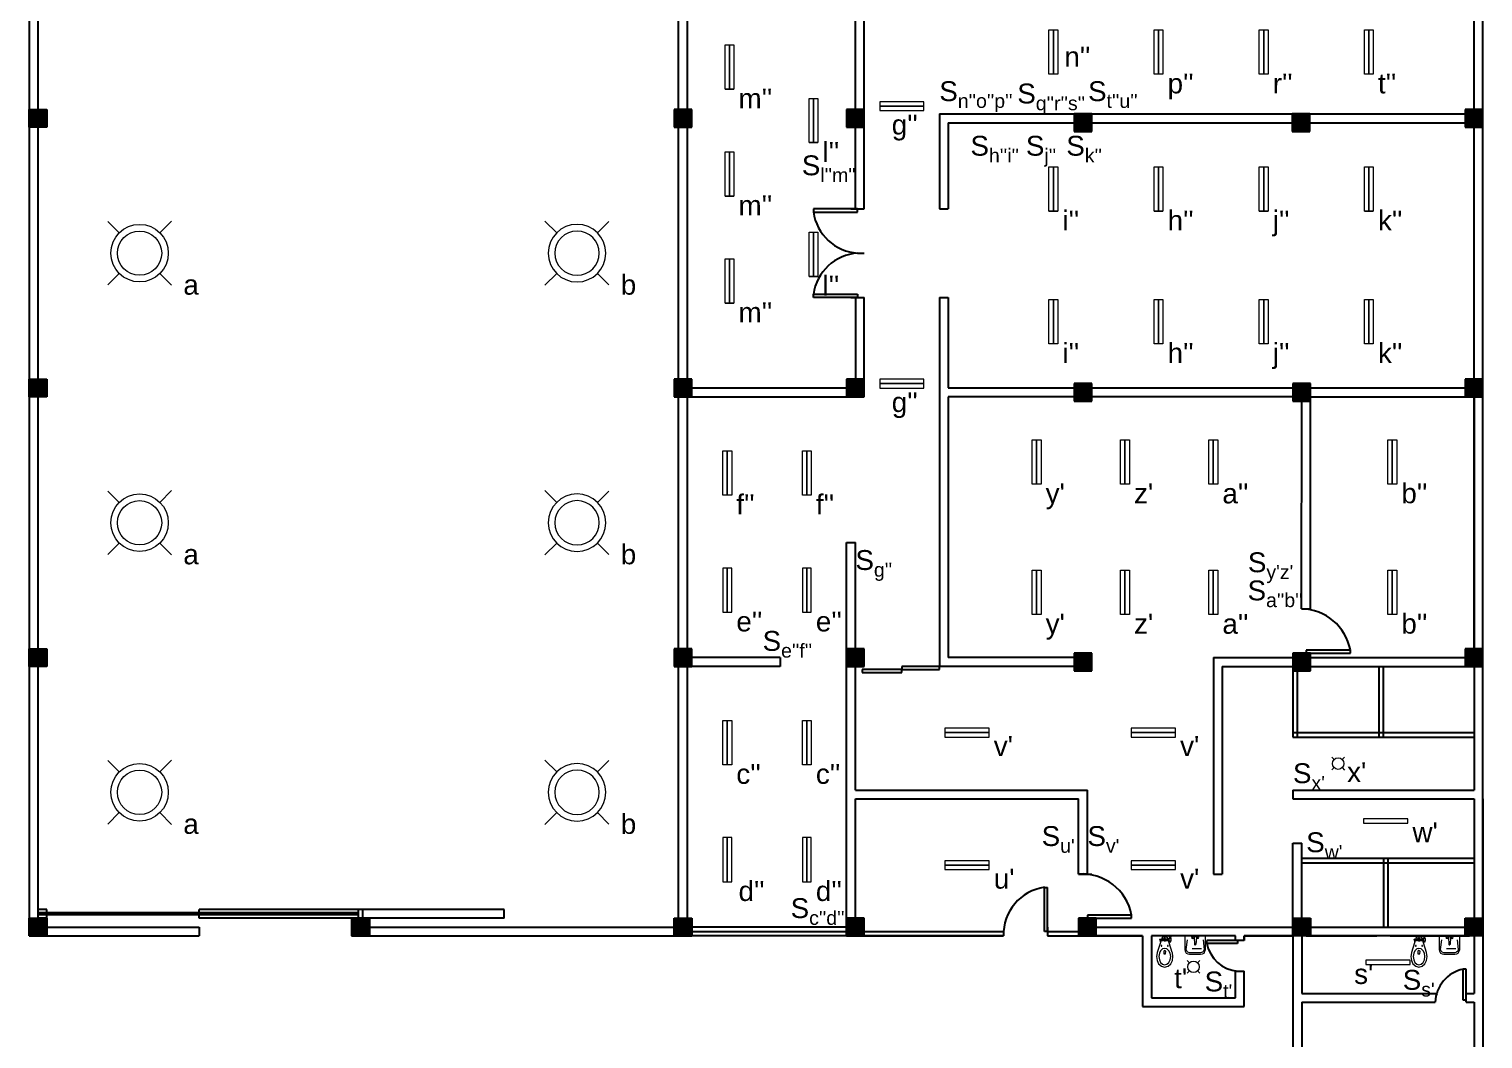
# Model space of a CAD drawing. Header units: inches. Extents: x 690793850 to 3471233902, y 1044954437 to 2780428972.
# Drawn here: x 1735595943 to 1735628843, y 1045073194 to 1045096044 of the extents above; entities that cross this region are included whole.
import ezdxf

# ---------------------------------------------------------------- set-up
doc = ezdxf.new("R2010")
doc.units = ezdxf.units.IN
doc.header["$MEASUREMENT"] = 0
for name, color, linetype, lineweight in [('001- RCP REF PLAN', 7, 'Continuous', 0), ('lighting', 3, 'Continuous', 13), ('STAIR', 1, 'Continuous', 5)]:
    doc.layers.add(name, color=color, linetype=linetype, lineweight=lineweight)
for name, color, linetype in [('Doors', 140, 'Continuous'), ('PDF2_Geometry', 7, 'Continuous'), ('Poste', 2, 'Continuous'), ('Walls', 7, 'Continuous')]:
    doc.layers.add(name, color=color, linetype=linetype)
doc.styles.get("Standard").update_dxf_attribs({"font": 'arial.ttf'})

# ---------------------------------------------------------------- blocks, each defined once
blk = doc.blocks.new('poste')
for p, q in [((1735358586.536575, 1045014423.977711), (1735358986.536575, 1045014423.977711)), ((1735358586.536575, 1045014023.977711), (1735358586.536575, 1045014423.977711)), ((1735358986.536575, 1045014423.977711), (1735358986.536575, 1045014023.977711)), ((1735358986.536575, 1045014023.977711), (1735358586.536575, 1045014023.977711))]:
    blk.add_line(p, q)
blk = doc.blocks.new('CR')
at = {"layer": 'PDF2_Geometry', "color": 8, "lineweight": 9}
for points in [[(1045152, 41877), (1045071, 41877)], [(1045201, 41971), (1045163, 41971)]]:
    blk.add_lwpolyline(points, dxfattribs=at)
at = {"layer": 'PDF2_Geometry', "color": 8, "lineweight": 5}
for points in [[(1045076, 41792), (1045071, 41792), (1045071, 41721), (1045076, 41721)], [(1045104, 41939), (1045446, 42047), (1045451, 42047), (1045538, 42064), (1045625, 42047), (1045701, 42015), (1045756, 41949), (1045777, 41879), (1045756, 41803), (1045701, 41743), (1045625, 41705), (1045538, 41694), (1045451, 41705), (1045446, 41710), (1045104, 41814), (1045098, 41819), (1045098, 41939)], [(1045131, 41797), (1045142, 41797), (1045142, 41814), (1045131, 41814)], [(1045169, 41879), (1045163, 41868), (1045147, 41868), (1045142, 41879), (1045147, 41884), (1045158, 41890), (1045163, 41884)], [(1045305, 41949), (1045305, 41944), (1045288, 41944), (1045288, 41955), (1045294, 41960), (1045305, 41955)], [(1045305, 41808), (1045305, 41797), (1045288, 41797), (1045288, 41814), (1045305, 41814)], [(1045364, 41928), (1045408, 41971), (1045462, 41998), (1045538, 42009), (1045614, 41998), (1045669, 41971), (1045712, 41928), (1045723, 41879), (1045712, 41830), (1045669, 41786), (1045614, 41754), (1045538, 41743), (1045462, 41754), (1045408, 41786), (1045364, 41830), (1045354, 41879)], [(1045473, 41857), (1045413, 41852), (1045402, 41879), (1045413, 41901), (1045473, 41901), (1045479, 41879)], [(1045125, 41770), (1045125, 41776), (1045131, 41776)], [(1045125, 41737), (1045125, 41743), (1045131, 41743)], [(1045375, 41423), (1045419, 41412), (1045457, 41391), (1045479, 41353), (1045484, 41315), (1045484, 41065), (1045479, 41021), (1045457, 40988), (1045419, 40967), (1045375, 40956), (1045082, 40956), (1045071, 40961), (1045065, 40972), (1045065, 41401), (1045071, 41418), (1045082, 41423)], [(1045098, 41271), (1045120, 41266), (1045125, 41244), (1045120, 41228), (1045098, 41217), (1045082, 41228), (1045071, 41244), (1045082, 41266)], [(1045098, 41157), (1045120, 41151), (1045125, 41130), (1045120, 41113), (1045098, 41103), (1045082, 41113), (1045071, 41130), (1045082, 41151)], [(1045098, 41260), (1045109, 41255), (1045114, 41244), (1045109, 41238), (1045098, 41233), (1045093, 41238), (1045087, 41244), (1045093, 41255)], [(1045098, 41146), (1045109, 41141), (1045114, 41130), (1045109, 41124), (1045098, 41119), (1045093, 41124), (1045087, 41130), (1045093, 41141)]]:
    blk.add_lwpolyline(points, close=True, dxfattribs=at)
for points in [[(1045076, 41721), (1045082, 41727), (1045087, 41727), (1045087, 41786), (1045082, 41786), (1045082, 41792), (1045076, 41792)], [(1045120, 41770), (1045114, 41770), (1045114, 41776), (1045120, 41776), (1045136, 41776), (1045158, 41786), (1045180, 41776), (1045180, 41737)], [(1045131, 41890), (1045136, 41895)], [(1045136, 41862), (1045131, 41868), (1045131, 41890), (1045131, 41868)], [(1045174, 41906), (1045142, 41906), (1045169, 41906), (1045174, 41911), (1045174, 41922), (1045169, 41922), (1045169, 41911), (1045169, 41906), (1045174, 41906), (1045169, 41906), (1045174, 41906), (1045174, 41901), (1045142, 41901), (1045136, 41901)], [(1045142, 41911), (1045147, 41911), (1045142, 41906), (1045136, 41911), (1045136, 41922), (1045147, 41922), (1045163, 41922)], [(1045152, 41906), (1045136, 41895), (1045152, 41906)], [(1045136, 41862), (1045152, 41852), (1045136, 41862)], [(1045136, 41857), (1045136, 41824), (1045180, 41824), (1045180, 41857)], [(1045180, 41852), (1045136, 41852)], [(1045136, 41830), (1045180, 41830)], [(1045136, 41814), (1045174, 41814), (1045174, 41824)], [(1045174, 41786), (1045136, 41786), (1045136, 41797), (1045174, 41797), (1045174, 41786), (1045180, 41786), (1045180, 41732)], [(1045180, 41781), (1045180, 41776), (1045196, 41776), (1045201, 41776), (1045201, 41737), (1045196, 41737), (1045180, 41737), (1045180, 41732), (1045136, 41732), (1045136, 41786)], [(1045169, 41911), (1045163, 41911), (1045163, 41922), (1045169, 41922), (1045142, 41922), (1045142, 41939), (1045169, 41939), (1045174, 41933), (1045174, 41922)], [(1045142, 41933), (1045174, 41933)], [(1045142, 41901), (1045142, 41906)], [(1045169, 41814), (1045142, 41814), (1045142, 41824)], [(1045142, 41797), (1045169, 41797), (1045163, 41797)], [(1045147, 41939), (1045152, 41939), (1045147, 41987), (1045152, 41987)], [(1045147, 41911), (1045147, 41922), (1045147, 41911)], [(1045163, 41911), (1045147, 41911)], [(1045147, 41797), (1045147, 41814)], [(1045152, 41993), (1045163, 41993)], [(1045152, 41939), (1045163, 41939)], [(1045152, 41906), (1045158, 41906)], [(1045158, 41852), (1045152, 41852)], [(1045158, 41939), (1045163, 41939), (1045163, 41987), (1045158, 41987)], [(1045180, 41895), (1045158, 41906), (1045180, 41895)], [(1045158, 41852), (1045180, 41862), (1045158, 41852)], [(1045169, 41797), (1045180, 41797), (1045180, 41814), (1045169, 41814), (1045163, 41814)], [(1045169, 41797), (1045169, 41814), (1045169, 41797)], [(1045180, 41890), (1045180, 41868), (1045180, 41895)], [(1045180, 41868), (1045180, 41862)], [(1045082, 41727), (1045076, 41727)], [(1045114, 41776), (1045114, 41743), (1045087, 41743)], [(1045087, 41770), (1045114, 41770)], [(1045136, 41737), (1045120, 41737), (1045114, 41737), (1045114, 41743), (1045120, 41743), (1045120, 41748), (1045120, 41765), (1045120, 41770), (1045125, 41770)], [(1045120, 41765), (1045125, 41765)], [(1045120, 41748), (1045125, 41748)], [(1045120, 41743), (1045125, 41743)], [(1045125, 41765), (1045125, 41748), (1045125, 41765)], [(1045136, 41781), (1045131, 41781)], [(1045136, 41732), (1045131, 41732)], [(1045191, 41770), (1045191, 41776), (1045191, 41770), (1045201, 41770), (1045201, 41743), (1045191, 41743), (1045191, 41737), (1045191, 41743)], [(1045191, 41765), (1045201, 41765)], [(1045191, 41765), (1045191, 41748), (1045191, 41765)], [(1045191, 41748), (1045201, 41748)], [(1045104, 41168), (1045087, 41173), (1045076, 41190), (1045087, 41206), (1045104, 41211)], [(1045098, 41211), (1045261, 41200)], [(1045098, 41162), (1045261, 41173)], [(1045158, 41010), (1045381, 40988), (1045413, 40999), (1045440, 41026), (1045451, 41065), (1045451, 41315), (1045440, 41353), (1045413, 41380), (1045381, 41391), (1045158, 41363)], [(1045256, 41200), (1045267, 41200), (1045272, 41195), (1045272, 41184), (1045267, 41179), (1045256, 41173)], [(1045365, 41045), (1045365, 41256)]]:
    blk.add_lwpolyline(points, dxfattribs=at)
blk = doc.blocks.new('bulb')
at = {"layer": 'STAIR', "color": 3}
for p, q in [((250374, 19544), (250322, 19595)), ((250558, 19544), (250611, 19597)), ((250374, 19360), (250322, 19308)), ((250558, 19360), (250611, 19307))]:
    blk.add_line(p, q, dxfattribs=at)
blk.add_circle((250466, 19452), 130, dxfattribs=at)
blk = doc.blocks.new('hanging light')
at = {"layer": 'STAIR', "color": 3}
for p, q in [((285950, 80509), (285692, 80767)), ((286870, 80509), (287136, 80775)), ((285950, 79589), (285692, 79332)), ((286870, 79589), (287136, 79323))]:
    blk.add_line(p, q, dxfattribs=at)
for radius in [651, 501]:
    blk.add_circle((286410, 80049), radius, dxfattribs=at)
blk = doc.blocks.new('tube light')
at = {"layer": 'lighting'}
for p, q in [((362255, 81955), (362255, 81855)), ((363255, 81955), (362255, 81955)), ((363255, 81855), (363255, 81955)), ((362255, 81855), (363255, 81855))]:
    blk.add_line(p, q, dxfattribs=at)

msp = doc.modelspace()

# ---------------------------------------------------------------- hatches: boundary and pattern name
at = {"layer": 'Poste', "true_color": 0xf1eb1f}
h = msp.add_hatch(color=2, dxfattribs=at)
h.dxf.hatch_style = 1
h.paths.add_polyline_path([(1735595943, 1045093824), (1735596343, 1045093824), (1735596343, 1045094224), (1735595943, 1045094224)])
h = msp.add_hatch(color=2, dxfattribs=at)
h.dxf.hatch_style = 1
h.paths.add_polyline_path([(1735610943, 1045094224), (1735610543, 1045094224), (1735610543, 1045093824), (1735610943, 1045093824)])
h = msp.add_hatch(color=2, dxfattribs=at)
h.dxf.hatch_style = 1
h.paths.add_polyline_path([(1735614843, 1045094224), (1735614443, 1045094224), (1735614443, 1045093824), (1735614843, 1045093824)])
h = msp.add_hatch(color=2, dxfattribs=at)
h.dxf.hatch_style = 1
h.paths.add_polyline_path([(1735628843, 1045094224), (1735628443, 1045094224), (1735628443, 1045093824), (1735628843, 1045093824)])
h = msp.add_hatch(color=2, dxfattribs=at)
h.dxf.hatch_style = 1
h.paths.add_polyline_path([(1735619993, 1045094124), (1735619593, 1045094124), (1735619593, 1045093724), (1735619993, 1045093724)])
h = msp.add_hatch(color=2, dxfattribs=at)
h.dxf.hatch_style = 1
h.paths.add_polyline_path([(1735624928, 1045094124), (1735624528, 1045094124), (1735624528, 1045093724), (1735624928, 1045093724)])
h = msp.add_hatch(color=2, dxfattribs=at)
h.dxf.hatch_style = 1
h.paths.add_polyline_path([(1735595943, 1045087724), (1735596343, 1045087724), (1735596343, 1045088124), (1735595943, 1045088124)])
h = msp.add_hatch(color=2, dxfattribs=at)
h.dxf.hatch_style = 1
h.paths.add_polyline_path([(1735610943, 1045088124), (1735610543, 1045088124), (1735610543, 1045087724), (1735610943, 1045087724)])
h = msp.add_hatch(color=2, dxfattribs=at)
h.dxf.hatch_style = 1
h.paths.add_polyline_path([(1735614843, 1045088124), (1735614443, 1045088124), (1735614443, 1045087724), (1735614843, 1045087724)])
h = msp.add_hatch(color=2, dxfattribs=at)
h.dxf.hatch_style = 1
h.paths.add_polyline_path([(1735619993, 1045088024), (1735619593, 1045088024), (1735619593, 1045087624), (1735619993, 1045087624)])
h = msp.add_hatch(color=2, dxfattribs=at)
h.dxf.hatch_style = 1
h.paths.add_polyline_path([(1735624943, 1045088024), (1735624543, 1045088024), (1735624543, 1045087624), (1735624943, 1045087624)])
h = msp.add_hatch(color=2, dxfattribs=at)
h.dxf.hatch_style = 1
h.paths.add_polyline_path([(1735628843, 1045088124), (1735628443, 1045088124), (1735628443, 1045087724), (1735628843, 1045087724)])
h = msp.add_hatch(color=2, dxfattribs=at)
h.dxf.hatch_style = 1
h.paths.add_polyline_path([(1735595943, 1045081624), (1735596343, 1045081624), (1735596343, 1045082024), (1735595943, 1045082024)])
h = msp.add_hatch(color=2, dxfattribs=at)
h.dxf.hatch_style = 1
h.paths.add_polyline_path([(1735610943, 1045082024), (1735610543, 1045082024), (1735610543, 1045081624), (1735610943, 1045081624)])
h = msp.add_hatch(color=2, dxfattribs=at)
h.dxf.hatch_style = 1
h.paths.add_polyline_path([(1735614843, 1045082024), (1735614443, 1045082024), (1735614443, 1045081624), (1735614843, 1045081624)])
h = msp.add_hatch(color=2, dxfattribs=at)
h.dxf.hatch_style = 1
h.paths.add_polyline_path([(1735628843, 1045082024), (1735628443, 1045082024), (1735628443, 1045081624), (1735628843, 1045081624)])
h = msp.add_hatch(color=2, dxfattribs=at)
h.dxf.hatch_style = 1
h.paths.add_polyline_path([(1735619993, 1045081924), (1735619593, 1045081924), (1735619593, 1045081524), (1735619993, 1045081524)])
h = msp.add_hatch(color=2, dxfattribs=at)
h.dxf.hatch_style = 1
h.paths.add_polyline_path([(1735624943, 1045081924), (1735624543, 1045081924), (1735624543, 1045081524), (1735624943, 1045081524)])
h = msp.add_hatch(color=2, dxfattribs=at)
h.dxf.hatch_style = 1
h.paths.add_polyline_path([(1735595943, 1045075524), (1735596343, 1045075524), (1735596343, 1045075924), (1735595943, 1045075924)])
h = msp.add_hatch(color=2, dxfattribs=at)
h.dxf.hatch_style = 1
h.paths.add_polyline_path([(1735603243, 1045075524), (1735603643, 1045075524), (1735603643, 1045075924), (1735603243, 1045075924)])
h = msp.add_hatch(color=2, dxfattribs=at)
h.dxf.hatch_style = 1
h.paths.add_polyline_path([(1735610543, 1045075524), (1735610943, 1045075524), (1735610943, 1045075924), (1735610543, 1045075924)])
h = msp.add_hatch(color=2, dxfattribs=at)
h.dxf.hatch_style = 1
h.paths.add_polyline_path([(1735614843, 1045075924), (1735614443, 1045075924), (1735614443, 1045075524), (1735614843, 1045075524)])
h = msp.add_hatch(color=2, dxfattribs=at)
h.dxf.hatch_style = 1
h.paths.add_polyline_path([(1735620093, 1045075924), (1735619693, 1045075924), (1735619693, 1045075524), (1735620093, 1045075524)])
h = msp.add_hatch(color=2, dxfattribs=at)
h.dxf.hatch_style = 1
h.paths.add_polyline_path([(1735624543, 1045075524), (1735624943, 1045075524), (1735624943, 1045075924), (1735624543, 1045075924)])
h = msp.add_hatch(color=2, dxfattribs=at)
h.dxf.hatch_style = 1
h.paths.add_polyline_path([(1735628443, 1045075524), (1735628843, 1045075524), (1735628843, 1045075924), (1735628443, 1045075924)])

# ---------------------------------------------------------------- linework, layer by layer
msp.add_line((1735599793, 1045075724), (1735599793, 1045075524))
at = {"layer": 'Doors'}
for p, q in [((1735614693, 1045091974), (1735613693, 1045091974)), ((1735613693, 1045091974), (1735613693, 1045091904)), ((1735613693, 1045091904), (1735614693, 1045091904)), ((1735614693, 1045091904), (1735614693, 1045091974)), ((1735614693, 1045090974), (1735614843, 1045090974)), ((1735613693, 1045089974), (1735613693, 1045090044)), ((1735613693, 1045090044), (1735614693, 1045090044)), ((1735614693, 1045089974), (1735613693, 1045089974)), ((1735614693, 1045090044), (1735614693, 1045089974)), ((1735625843, 1045081994), (1735624843, 1045081994)), ((1735624843, 1045081994), (1735624843, 1045081924)), ((1735625843, 1045081924), (1735625843, 1045081994)), ((1735624843, 1045081924), (1735625843, 1045081924)), ((1735615693, 1045081554), (1735614796, 1045081554)), ((1735614796, 1045081554), (1735614796, 1045081484)), ((1735614796, 1045081484), (1735615693, 1045081484)), ((1735616543, 1045081624), (1735615693, 1045081624)), ((1735615693, 1045081624), (1735615693, 1045081554)), ((1735615693, 1045081554), (1735616543, 1045081554)), ((1735615693, 1045081484), (1735615693, 1045081554)), ((1735616543, 1045081554), (1735616543, 1045081624)), ((1735619693, 1045076924), (1735619993, 1045076924)), ((1735618923, 1045075624), (1735618923, 1045076624)), ((1735618923, 1045076624), (1735618993, 1045076624)), ((1735618993, 1045075624), (1735618993, 1045076624)), ((1735596343, 1045076124), (1735596143, 1045076124)), ((1735596343, 1045075924), (1735596343, 1045076124)), ((1735606693, 1045076124), (1735599793, 1045076124)), ((1735599793, 1045075924), (1735599793, 1045076124)), ((1735603493, 1045076124), (1735603393, 1045076124)), ((1735603393, 1045076124), (1735603393, 1045075924)), ((1735603493, 1045075924), (1735603493, 1045076124)), ((1735606693, 1045075924), (1735606693, 1045076124)), ((1735603393, 1045076049), (1735596143, 1045076049)), ((1735603393, 1045075999), (1735596143, 1045075999)), ((1735596343, 1045075924), (1735596143, 1045075924)), ((1735606693, 1045075924), (1735599793, 1045075924)), ((1735620893, 1045075994), (1735619893, 1045075994)), ((1735619893, 1045075994), (1735619893, 1045075924)), ((1735619893, 1045075924), (1735620893, 1045075924)), ((1735620893, 1045075924), (1735620893, 1045075994)), ((1735614443, 1045075724), (1735610843, 1045075724)), ((1735610843, 1045075624), (1735614419, 1045075624)), ((1735614443, 1045075524), (1735610943, 1045075524)), ((1735614843, 1045075624), (1735617995, 1045075624)), ((1735614843, 1045075524), (1735617993, 1045075524)), ((1735617993, 1045075524), (1735614843, 1045075524)), ((1735618993, 1045075624), (1735618923, 1045075624)), ((1735618993, 1045075724), (1735618993, 1045075524)), ((1735618993, 1045075624), (1735619693, 1045075624)), ((1735618993, 1045075524), (1735619693, 1045075524)), ((1735623293, 1045075424), (1735622593, 1045075424)), ((1735622593, 1045075354), (1735622593, 1045075424)), ((1735623293, 1045075424), (1735623293, 1045075354)), ((1735623293, 1045075354), (1735622593, 1045075354)), ((1735628396, 1045074074), (1735628396, 1045074772)), ((1735628466, 1045074074), (1735628466, 1045074774)), ((1735628466, 1045074074), (1735628396, 1045074074))]:
    msp.add_line(p, q, dxfattribs=at)
for centre, radius, start, end in [((1735614768, 1045092058), 1086, 188.1149, 266.0395), ((1735614768, 1045089891), 1086, 86.0395, 86.0395), ((1735614768, 1045089891), 1086, 93.9605, 171.8851), ((1735624718, 1045081782), 1145, 10.6925, 88.8472), ((1735619768, 1045075782), 1145, 10.6925, 93.7561), ((1735619074, 1045075553), 1082, 98.0337, 181.5403), ((1735623368, 1045075512), 791, 191.4678, 264.5578), ((1735628547, 1045074006), 781, 101.1594, 178.6372), ((1735628450, 1045074074), 700, 88.6848, 94.4173)]:
    msp.add_arc(centre, radius, start, end, dxfattribs=at)
at = {"layer": 'lighting'}
for p, q in [((1735619023, 1045096024), (1735619223, 1045096024)), ((1735619123, 1045096024), (1735619123, 1045095363)), ((1735621403, 1045096024), (1735621603, 1045096024)), ((1735623783, 1045096024), (1735623983, 1045096024)), ((1735626163, 1045096024), (1735626363, 1045096024)), ((1735611793, 1045094684), (1735611793, 1045095684)), ((1735611693, 1045094684), (1735611893, 1045094684)), ((1735613693, 1045093474), (1735613693, 1045094474)), ((1735613593, 1045093474), (1735613793, 1045093474)), ((1735611693, 1045092264), (1735611893, 1045092264)), ((1735619023, 1045091924), (1735619223, 1045091924)), ((1735621403, 1045091924), (1735621603, 1045091924)), ((1735623783, 1045091924), (1735623983, 1045091924)), ((1735626163, 1045091924), (1735626363, 1045091924)), ((1735613593, 1045090449), (1735613793, 1045090449)), ((1735619023, 1045089924), (1735619223, 1045089924)), ((1735619123, 1045089924), (1735619123, 1045089263)), ((1735621403, 1045089924), (1735621603, 1045089924)), ((1735623783, 1045089924), (1735623983, 1045089924)), ((1735626163, 1045089924), (1735626363, 1045089924)), ((1735611693, 1045089844), (1735611893, 1045089844)), ((1735610843, 1045087924), (1735614643, 1045087924)), ((1735618643, 1045086748), (1735618843, 1045086748)), ((1735620643, 1045086748), (1735620843, 1045086748)), ((1735622643, 1045086747), (1735622843, 1045086747)), ((1735626693, 1045086747), (1735626893, 1045086747)), ((1735626793, 1045086747), (1735626793, 1045085747)), ((1735626693, 1045083799), (1735626893, 1045083799)), ((1735626793, 1045083799), (1735626793, 1045082799)), ((1735619693, 1045075624), (1735619693, 1045075924))]:
    msp.add_line(p, q, dxfattribs=at)
at = {"layer": 'PDF2_Geometry', "color": 8, "lineweight": 5}
for points in [[(1735627336, 1045075492), (1735627227, 1045075149), (1735627227, 1045075144), (1735627211, 1045075057), (1735627227, 1045074970), (1735627260, 1045074894), (1735627325, 1045074840), (1735627396, 1045074818), (1735627472, 1045074840), (1735627532, 1045074894), (1735627570, 1045074970), (1735627581, 1045075057), (1735627570, 1045075144), (1735627564, 1045075149), (1735627461, 1045075492), (1735627456, 1045075497), (1735627336, 1045075497)], [(1735627396, 1045075426), (1735627407, 1045075432), (1735627407, 1045075448), (1735627396, 1045075454), (1735627390, 1045075448), (1735627385, 1045075437), (1735627390, 1045075432)], [(1735627477, 1045075465), (1735627477, 1045075454), (1735627461, 1045075454), (1735627461, 1045075465)], [(1735627483, 1045075519), (1735627483, 1045075524), (1735627553, 1045075524), (1735627553, 1045075519)], [(1735627505, 1045075470), (1735627499, 1045075470), (1735627499, 1045075465)], [(1735627537, 1045075470), (1735627532, 1045075470), (1735627532, 1045075465)], [(1735627851, 1045075220), (1735627862, 1045075176), (1735627884, 1045075138), (1735627922, 1045075117), (1735627960, 1045075111), (1735628210, 1045075111), (1735628254, 1045075117), (1735628286, 1045075138), (1735628308, 1045075176), (1735628319, 1045075220), (1735628319, 1045075513), (1735628313, 1045075524), (1735628302, 1045075530), (1735627873, 1045075530), (1735627857, 1045075524), (1735627851, 1045075513)], [(1735628004, 1045075497), (1735628009, 1045075475), (1735628031, 1045075470), (1735628047, 1045075475), (1735628058, 1045075497), (1735628047, 1045075513), (1735628031, 1045075524), (1735628009, 1045075513)], [(1735628014, 1045075497), (1735628020, 1045075486), (1735628031, 1045075481), (1735628036, 1045075486), (1735628042, 1045075497), (1735628036, 1045075503), (1735628031, 1045075508), (1735628020, 1045075503)], [(1735628118, 1045075497), (1735628123, 1045075475), (1735628145, 1045075470), (1735628161, 1045075475), (1735628172, 1045075497), (1735628161, 1045075513), (1735628145, 1045075524), (1735628123, 1045075513)], [(1735628129, 1045075497), (1735628134, 1045075486), (1735628145, 1045075481), (1735628150, 1045075486), (1735628156, 1045075497), (1735628150, 1045075503), (1735628145, 1045075508), (1735628134, 1045075503)], [(1735627347, 1045075231), (1735627303, 1045075187), (1735627276, 1045075133), (1735627265, 1045075057), (1735627276, 1045074981), (1735627303, 1045074926), (1735627347, 1045074883), (1735627396, 1045074872), (1735627445, 1045074883), (1735627488, 1045074926), (1735627521, 1045074981), (1735627532, 1045075057), (1735627521, 1045075133), (1735627488, 1045075187), (1735627445, 1045075231), (1735627396, 1045075242)], [(1735627325, 1045075291), (1735627331, 1045075291), (1735627331, 1045075307), (1735627320, 1045075307), (1735627314, 1045075301), (1735627320, 1045075291)], [(1735627418, 1045075122), (1735627423, 1045075182), (1735627396, 1045075193), (1735627374, 1045075182), (1735627374, 1045075122), (1735627396, 1045075117)], [(1735627466, 1045075291), (1735627477, 1045075291), (1735627477, 1045075307), (1735627461, 1045075307), (1735627461, 1045075291)]]:
    msp.add_lwpolyline(points, close=True, dxfattribs=at)
for points in [[(1735627282, 1045075443), (1735627282, 1045075432)], [(1735627336, 1045075448), (1735627336, 1045075443), (1735627287, 1045075448), (1735627287, 1045075443)], [(1735627336, 1045075437), (1735627336, 1045075432), (1735627287, 1045075432), (1735627287, 1045075437)], [(1735627363, 1045075426), (1735627363, 1045075432), (1735627352, 1045075432), (1735627352, 1045075426), (1735627352, 1045075454), (1735627336, 1045075454), (1735627336, 1045075426), (1735627341, 1045075421), (1735627352, 1045075421)], [(1735627336, 1045075443), (1735627336, 1045075432)], [(1735627341, 1045075454), (1735627341, 1045075421)], [(1735627369, 1045075421), (1735627369, 1045075454), (1735627369, 1045075426), (1735627363, 1045075421), (1735627352, 1045075421), (1735627352, 1045075426), (1735627363, 1045075426), (1735627369, 1045075426), (1735627369, 1045075421), (1735627369, 1045075426), (1735627369, 1045075421), (1735627374, 1045075421), (1735627374, 1045075454), (1735627374, 1045075459)], [(1735627363, 1045075454), (1735627363, 1045075448), (1735627369, 1045075454), (1735627363, 1045075459), (1735627352, 1045075459), (1735627352, 1045075448), (1735627352, 1045075432)], [(1735627363, 1045075448), (1735627352, 1045075448), (1735627363, 1045075448)], [(1735627363, 1045075432), (1735627363, 1045075448)], [(1735627369, 1045075443), (1735627380, 1045075459), (1735627369, 1045075443)], [(1735627374, 1045075454), (1735627369, 1045075454)], [(1735627369, 1045075443), (1735627369, 1045075437)], [(1735627380, 1045075416), (1735627369, 1045075437), (1735627380, 1045075416)], [(1735627385, 1045075465), (1735627380, 1045075459)], [(1735627385, 1045075416), (1735627407, 1045075416), (1735627380, 1045075416)], [(1735627412, 1045075459), (1735627407, 1045075465), (1735627385, 1045075465), (1735627407, 1045075465)], [(1735627407, 1045075416), (1735627412, 1045075416)], [(1735627412, 1045075459), (1735627423, 1045075443), (1735627412, 1045075459)], [(1735627423, 1045075437), (1735627412, 1045075416), (1735627423, 1045075437)], [(1735627418, 1045075459), (1735627450, 1045075459), (1735627450, 1045075416), (1735627418, 1045075416)], [(1735627423, 1045075416), (1735627423, 1045075459)], [(1735627423, 1045075437), (1735627423, 1045075443)], [(1735627445, 1045075459), (1735627445, 1045075416)], [(1735627461, 1045075459), (1735627461, 1045075421), (1735627450, 1045075421)], [(1735627461, 1045075426), (1735627461, 1045075454), (1735627450, 1045075454)], [(1735627477, 1045075448), (1735627461, 1045075448)], [(1735627477, 1045075426), (1735627477, 1045075416), (1735627461, 1045075416), (1735627461, 1045075426), (1735627461, 1045075432)], [(1735627477, 1045075426), (1735627461, 1045075426), (1735627477, 1045075426)], [(1735627488, 1045075421), (1735627488, 1045075459), (1735627477, 1045075459), (1735627477, 1045075421), (1735627488, 1045075421), (1735627488, 1045075416), (1735627543, 1045075416)], [(1735627477, 1045075454), (1735627477, 1045075426), (1735627477, 1045075432)], [(1735627553, 1045075519), (1735627548, 1045075513), (1735627548, 1045075508), (1735627488, 1045075508), (1735627488, 1045075513), (1735627483, 1045075513), (1735627483, 1045075519)], [(1735627505, 1045075475), (1735627505, 1045075481), (1735627499, 1045075481), (1735627499, 1045075475), (1735627499, 1045075459), (1735627488, 1045075437), (1735627499, 1045075416), (1735627537, 1045075416)], [(1735627494, 1045075416), (1735627499, 1045075416), (1735627499, 1045075399), (1735627499, 1045075394), (1735627537, 1045075394), (1735627537, 1045075399), (1735627537, 1045075416), (1735627543, 1045075416), (1735627543, 1045075459), (1735627488, 1045075459)], [(1735627494, 1045075459), (1735627494, 1045075465)], [(1735627499, 1045075481), (1735627532, 1045075481), (1735627532, 1045075508)], [(1735627505, 1045075508), (1735627505, 1045075481)], [(1735627537, 1045075459), (1735627537, 1045075475), (1735627537, 1045075481), (1735627532, 1045075481), (1735627532, 1045075475), (1735627526, 1045075475), (1735627510, 1045075475), (1735627505, 1045075475), (1735627505, 1045075470)], [(1735627510, 1045075475), (1735627510, 1045075470)], [(1735627510, 1045075470), (1735627526, 1045075470), (1735627510, 1045075470)], [(1735627526, 1045075475), (1735627526, 1045075470)], [(1735627532, 1045075475), (1735627532, 1045075470)], [(1735627543, 1045075459), (1735627543, 1045075465)], [(1735627548, 1045075513), (1735627548, 1045075519)], [(1735628264, 1045075437), (1735628286, 1045075215), (1735628275, 1045075182), (1735628248, 1045075155), (1735628210, 1045075144), (1735627960, 1045075144), (1735627922, 1045075155), (1735627895, 1045075182), (1735627884, 1045075215), (1735627911, 1045075437)], [(1735628107, 1045075492), (1735628101, 1045075508), (1735628085, 1045075519), (1735628069, 1045075508), (1735628063, 1045075492)], [(1735628063, 1045075497), (1735628074, 1045075334)], [(1735628112, 1045075497), (1735628101, 1045075334)], [(1735627505, 1045075405), (1735627499, 1045075405), (1735627505, 1045075405), (1735627505, 1045075394), (1735627532, 1045075394), (1735627532, 1045075405), (1735627537, 1045075405), (1735627532, 1045075405)], [(1735627510, 1045075405), (1735627510, 1045075394)], [(1735627510, 1045075405), (1735627526, 1045075405), (1735627510, 1045075405)], [(1735627526, 1045075405), (1735627526, 1045075394)], [(1735628230, 1045075230), (1735628018, 1045075230)], [(1735628074, 1045075340), (1735628074, 1045075329), (1735628080, 1045075323), (1735628091, 1045075323), (1735628096, 1045075329), (1735628101, 1045075340)]]:
    msp.add_lwpolyline(points, dxfattribs=at)
at = {"layer": 'PDF2_Geometry', "color": 8, "lineweight": 9}
for points in [[(1735627303, 1045075394), (1735627303, 1045075432)], [(1735627397, 1045075443), (1735627397, 1045075524)]]:
    msp.add_lwpolyline(points, dxfattribs=at)
at = {"layer": 'Poste'}
for p, q in [((1735614743, 1045094124), (1735614843, 1045094124)), ((1735614843, 1045081624), (1735614843, 1045082024)), ((1735619993, 1045081624), (1735619993, 1045081924)), ((1735614843, 1045081624), (1735614443, 1045081624)), ((1735614843, 1045081624), (1735614743, 1045081624)), ((1735595943, 1045075824), (1735596343, 1045075824)), ((1735595943, 1045075524), (1735596343, 1045075524)), ((1735610943, 1045075524), (1735610543, 1045075524)), ((1735610943, 1045075524), (1735610942, 1045075624))]:
    msp.add_line(p, q, dxfattribs=at)
at = {"layer": 'Walls'}
for p, q in [((1735595943, 1045117624), (1735595943, 1045075524)), ((1735628843, 1045075524), (1735628843, 1045105524)), ((1735596143, 1045105224), (1735596143, 1045075524)), ((1735610643, 1045075824), (1735610643, 1045105224)), ((1735614843, 1045091974), (1735614843, 1045100224)), ((1735610843, 1045087924), (1735610843, 1045100024)), ((1735614643, 1045091974), (1735614643, 1045100024)), ((1735628643, 1045081924), (1735628643, 1045099924)), ((1735628843, 1045094224), (1735628843, 1045099924)), ((1735616543, 1045094124), (1735616543, 1045091974)), ((1735616543, 1045094124), (1735628443, 1045094124)), ((1735616743, 1045093924), (1735616743, 1045091974)), ((1735616743, 1045093924), (1735628443, 1045093924)), ((1735628843, 1045088124), (1735628843, 1045093824)), ((1735614543, 1045091974), (1735614843, 1045091974)), ((1735616543, 1045091974), (1735616743, 1045091974)), ((1735614543, 1045089974), (1735614843, 1045089974)), ((1735614643, 1045089974), (1735614643, 1045087924)), ((1735614843, 1045087724), (1735614843, 1045089974)), ((1735616543, 1045089974), (1735616543, 1045081924)), ((1735616543, 1045089974), (1735616743, 1045089974)), ((1735616743, 1045089974), (1735616743, 1045087924)), ((1735610843, 1045087924), (1735614643, 1045087924)), ((1735616743, 1045087924), (1735628443, 1045087924)), ((1735610843, 1045081824), (1735610843, 1045087724)), ((1735610843, 1045087724), (1735614843, 1045087724)), ((1735616743, 1045087724), (1735616743, 1045081824)), ((1735624643, 1045087724), (1735616743, 1045087724)), ((1735624741, 1045082927), (1735624743, 1045087724)), ((1735624943, 1045087724), (1735628543, 1045087724)), ((1735624943, 1045083024), (1735624943, 1045087724)), ((1735628643, 1045087724), (1735628643, 1045082024)), ((1735628843, 1045082024), (1735628843, 1045087724)), ((1735614443, 1045075524), (1735614443, 1045084424)), ((1735614443, 1045084424), (1735614643, 1045084424)), ((1735614643, 1045078824), (1735614643, 1045084424)), ((1735624943, 1045082924), (1735624943, 1045083024)), ((1735624741, 1045082927), (1735624943, 1045082924)), ((1735624741, 1045082927), (1735624943, 1045082924)), ((1735612943, 1045081824), (1735610843, 1045081824)), ((1735612943, 1045081824), (1735612943, 1045081624)), ((1735616543, 1045081924), (1735616543, 1045081624)), ((1735619993, 1045081824), (1735616743, 1045081824)), ((1735622743, 1045081824), (1735622743, 1045078624)), ((1735622743, 1045081824), (1735628543, 1045081824)), ((1735610843, 1045075524), (1735610843, 1045081624)), ((1735612943, 1045081624), (1735610843, 1045081624)), ((1735619993, 1045081624), (1735616543, 1045081624)), ((1735622943, 1045081624), (1735622943, 1045078924)), ((1735622943, 1045081624), (1735628543, 1045081624)), ((1735624543, 1045081524), (1735624543, 1045080024)), ((1735624643, 1045081524), (1735624643, 1045080024)), ((1735626493, 1045080024), (1735626493, 1045081624)), ((1735626593, 1045080024), (1735626593, 1045081624)), ((1735628643, 1045081624), (1735628643, 1045078824)), ((1735624543, 1045080124), (1735628643, 1045080124)), ((1735624543, 1045080024), (1735628643, 1045080024)), ((1735614643, 1045078824), (1735619893, 1045078824)), ((1735619893, 1045076924), (1735619893, 1045078824)), ((1735622943, 1045078924), (1735622943, 1045076924)), ((1735624544, 1045078824), (1735628643, 1045078824)), ((1735624544, 1045078824), (1735624544, 1045078624)), ((1735614643, 1045075824), (1735614643, 1045078624)), ((1735614643, 1045078624), (1735619693, 1045078624)), ((1735619693, 1045076924), (1735619693, 1045078624)), ((1735622743, 1045078624), (1735622743, 1045076924)), ((1735624544, 1045078624), (1735628643, 1045078624)), ((1735628643, 1045078624), (1735628643, 1045075924)), ((1735628843, 1045078624), (1735628843, 1045075524)), ((1735624544, 1045075824), (1735624544, 1045077624)), ((1735624544, 1045077624), (1735624744, 1045077624)), ((1735624744, 1045075824), (1735624744, 1045077624)), ((1735628643, 1045077274), (1735624744, 1045077274)), ((1735628643, 1045077174), (1735624744, 1045077174)), ((1735626594, 1045077274), (1735626594, 1045075724)), ((1735626694, 1045077274), (1735626694, 1045075724)), ((1735622743, 1045076924), (1735622943, 1045076924)), ((1735603243, 1045075824), (1735603243, 1045075524)), ((1735595943, 1045075524), (1735599793, 1045075524)), ((1735596143, 1045075524), (1735595943, 1045075524)), ((1735596343, 1045075724), (1735599793, 1045075724)), ((1735603243, 1045075724), (1735610643, 1045075724)), ((1735603243, 1045075524), (1735610943, 1045075524)), ((1735614743, 1045075724), (1735614843, 1045075724)), ((1735619693, 1045075724), (1735624544, 1045075724)), ((1735619693, 1045075524), (1735621143, 1045075524)), ((1735621143, 1045075524), (1735619693, 1045075524)), ((1735621143, 1045075524), (1735621143, 1045073924)), ((1735621343, 1045075524), (1735621343, 1045074124)), ((1735623243, 1045075524), (1735621343, 1045075524)), ((1735623243, 1045075424), (1735623243, 1045075524)), ((1735623443, 1045075424), (1735623243, 1045075424)), ((1735623443, 1045075524), (1735624543, 1045075524)), ((1735623443, 1045075424), (1735623443, 1045075524)), ((1735623443, 1045075524), (1735623443, 1045075424)), ((1735624543, 1045075524), (1735623443, 1045075524)), ((1735624543, 1045075524), (1735624543, 1045071577)), ((1735624743, 1045075524), (1735624743, 1045074224)), ((1735624843, 1045075524), (1735626443, 1045075524)), ((1735626543, 1045075524), (1735624843, 1045075524)), ((1735624844, 1045075724), (1735628543, 1045075724)), ((1735628543, 1045075524), (1735626543, 1045075524)), ((1735626743, 1045075524), (1735628543, 1045075524)), ((1735628643, 1045075524), (1735628643, 1045074224)), ((1735628843, 1045075524), (1735628843, 1045070724)), ((1735623243, 1045074124), (1735623243, 1045074724)), ((1735623243, 1045074724), (1735623443, 1045074724)), ((1735623443, 1045073924), (1735623443, 1045074724)), ((1735621343, 1045074124), (1735623243, 1045074124)), ((1735624743, 1045074224), (1735624943, 1045074224)), ((1735624743, 1045074224), (1735624943, 1045074224)), ((1735624943, 1045074224), (1735627797, 1045074224)), ((1735628466, 1045074224), (1735628643, 1045074224)), ((1735628466, 1045074024), (1735628466, 1045074224)), ((1735621143, 1045073924), (1735623143, 1045073924)), ((1735623143, 1045073924), (1735623443, 1045073924)), ((1735624743, 1045074024), (1735624743, 1045071558)), ((1735624743, 1045074024), (1735624943, 1045074024)), ((1735624943, 1045074024), (1735627766, 1045074024)), ((1735628466, 1045074024), (1735628643, 1045074024)), ((1735628643, 1045074024), (1735628643, 1045070774))]:
    msp.add_line(p, q, dxfattribs=at)
for centre, radius, start, end in [((1735623368, 1045075512), 791, 275.4422, 275.4422), ((1735626327, 1045074074), 700, 167.6297, 167.6297)]:
    msp.add_arc(centre, radius, start, end, dxfattribs=at)

# ---------------------------------------------------------------- block references
at = {"layer": '001- RCP REF PLAN', "xscale": -1, "rotation": 90}
msp.add_blockref('CR', (1735663520, 1046120595), dxfattribs=at)
at = {"layer": 'lighting', "xscale": -1, "rotation": 270}
for p in [(1735537168, 1044732769), (1735537268, 1044732769), (1735539548, 1044732769), (1735539648, 1044732769), (1735541928, 1044732769), (1735542028, 1044732769), (1735544308, 1044732769), (1735544408, 1044732769), (1735529838, 1044732429), (1735529938, 1044732429), (1735531738, 1044731219), (1735531838, 1044731219), (1735529838, 1044730009), (1735529938, 1044730009), (1735537168, 1044729669), (1735537268, 1044729669), (1735539548, 1044729669), (1735539648, 1044729669), (1735541928, 1044729669), (1735542028, 1044729669), (1735544308, 1044729669), (1735544408, 1044729669), (1735531738, 1044728194), (1735531838, 1044728194), (1735529838, 1044727589), (1735529938, 1044727589), (1735537168, 1044726669), (1735537268, 1044726669), (1735539548, 1044726669), (1735539648, 1044726669), (1735541928, 1044726669), (1735542028, 1044726669), (1735544308, 1044726669), (1735544408, 1044726669), (1735536788, 1044723494), (1735536888, 1044723494), (1735538788, 1044723493), (1735538888, 1044723493), (1735540787, 1044723492), (1735540887, 1044723492), (1735544838, 1044723492), (1735544938, 1044723492), (1735529788, 1044723244), (1735529888, 1044723244), (1735531588, 1044723244), (1735531688, 1044723244), (1735536788, 1044720544), (1735536888, 1044720544), (1735538788, 1044720543), (1735538888, 1044720543), (1735540787, 1044720542), (1735540887, 1044720542), (1735544838, 1044720544), (1735544938, 1044720544), (1735529788, 1044717144), (1735529888, 1044717144), (1735531588, 1044717144), (1735531688, 1044717144)]:
    msp.add_blockref('tube light', p, dxfattribs=at)
at = {"layer": 'lighting'}
for p, rotation in [((1735978448, 1045176256), 180), ((1735978448, 1045176156), 180), ((1735978448, 1045169977), 180), ((1735978448, 1045169877), 180), ((1735529788, 1045446104), 270), ((1735529888, 1045446104), 270), ((1735531588, 1045446104), 270), ((1735531688, 1045446104), 270), ((1735979923, 1045162080), 180), ((1735979923, 1045161980), 180), ((1735984141, 1045162080), 180), ((1735984141, 1045161980), 180), ((1735989399, 1045160030), 180), ((1735529788, 1045440004), 270), ((1735529888, 1045440004), 270), ((1735531588, 1045440004), 270), ((1735531688, 1045440004), 270), ((1735979923, 1045159080), 180), ((1735979923, 1045158980), 180), ((1735984141, 1045159080), 180), ((1735984141, 1045158980), 180), ((1735989448, 1045156830), 180)]:
    msp.add_blockref('tube light', p, dxfattribs=dict(at, rotation=rotation))
for name, p in [('hanging light', (1735312033, 1045010925)), ('hanging light', (1735312033, 1045004825)), ('hanging light', (1735312033, 1044998725)), ('bulb', (1735375103, 1045059972)), ('bulb', (1735371828, 1045055372))]:
    msp.add_blockref(name, p, dxfattribs=at)
at = {"layer": 'lighting', "xscale": -1}
for p in [(1735894753, 1045010925), (1735894753, 1045004825), (1735894753, 1044998725)]:
    msp.add_blockref('hanging light', p, dxfattribs=at)
at = {"layer": 'Poste', "color": 2, "true_color": 0xf1eb1f}
for p in [(237357, 79800), (237357, 73700), (237357, 67600), (237357, 61500), (244657, 61500), (251957, 61500), (265957, 61500), (269857, 61500)]:
    msp.add_blockref('poste', p, dxfattribs=at)
at = {"layer": 'Poste', "color": 2, "true_color": 0xf1eb1f, "xscale": -1}
for p in [(3470969530, 79800), (3470973430, 79800), (3470987430, 79800), (3470978580, 79700), (3470983514, 79700), (3470969530, 73700), (3470973430, 73700), (3470978580, 73600), (3470983530, 73600), (3470987430, 73700), (3470969530, 67600), (3470973430, 67600), (3470987430, 67600), (3470978580, 67500), (3470983530, 67500), (3470973430, 61500), (3470978680, 61500)]:
    msp.add_blockref('poste', p, dxfattribs=at)

# ---------------------------------------------------------------- texts
at = {"layer": 'lighting', "char_height": 450, "attachment_point": 1}
for s, width, heights, insert in [("n''", 1526.02, [-450], (1735619371, 1045095643)), ("\\A1;S{\\H0.7x;\\S^ n''o''p'';}", 1809.53, [-465], (1735616541, 1045094864)), ("\\A1;S{\\H0.7x;\\S^ t''u'';}", 1809.53, [-465], (1735619907, 1045094864)), ("p''", 1526.02, [-575], (1735621708, 1045095039)), ("r''", 1526.02, [-450], (1735624088, 1045095039)), ("t''", 1526.02, [-454], (1735626468, 1045095039)), ("m''", 1526.02, [-450], (1735611998, 1045094699)), ("\\A1;S{\\H0.7x;\\S^ q''r''s'';}", 1809.53, [-465], (1735618306, 1045094811)), ("g''", 1526.02, [-582], (1735615465, 1045094106)), ("l''", 1526.02, [-450], (1735613898, 1045093489)), ("\\A1;S{\\H0.7x;\\S^ h''i'';}", 1809.53, [-465], (1735617246, 1045093629)), ("\\A1;S{\\H0.7x;\\S^ j'';}", 1809.53, [-520], (1735618501, 1045093629)), ("\\A1;S{\\H0.7x;\\S^ k'';}", 1809.53, [-465], (1735619415, 1045093629)), ("\\A1;S{\\H0.7x;\\S^ l''m'';}", 1809.53, [-465], (1735613430, 1045093186)), ("m''", 1526.02, [-450], (1735611998, 1045092279)), ("i''", 1526.02, [-450], (1735619328, 1045091939)), ("h''", 1526.02, [-450], (1735621708, 1045091939)), ("j''", 1526.02, [-582], (1735624088, 1045091939)), ("k''", 1526.02, [-450], (1735626468, 1045091939)), ('a', 1526.02, [-457], (1735599434, 1045090484)), ('b', 1526.02, [-457], (1735609334, 1045090484)), ("l''", 1526.02, [-450], (1735613898, 1045090464)), ("m''", 1526.02, [-450], (1735611998, 1045089859)), ("i''", 1526.02, [-450], (1735619328, 1045088939)), ("h''", 1526.02, [-450], (1735621708, 1045088939)), ("j''", 1526.02, [-582], (1735624088, 1045088939)), ("k''", 1526.02, [-450], (1735626468, 1045088939)), ("g''", 1526.02, [-582], (1735615465, 1045087827)), ("y'", 1526.02, [-582], (1735618948, 1045085763)), ("z'", 1526.02, [-450], (1735620948, 1045085763)), ("a''", 1526.02, [-457], (1735622948, 1045085762)), ("b''", 1526.02, [-457], (1735626998, 1045085765)), ("f''", 1526.02, [-458], (1735611948, 1045085515)), ("f''", 1526.02, [-458], (1735613748, 1045085515)), ('b', 1526.02, [-457], (1735609334, 1045084384)), ('a', 1526.02, [-457], (1735599434, 1045084384)), ("\\A1;S{\\H0.7x;\\S^ g'';}", 1809.53, [-465], (1735614643, 1045084255)), ("\\A1;S{\\H0.7x;\\S^ y'z';}", 1809.53, [-465], (1735623524, 1045084204)), ("\\A1;S{\\H0.7x;\\S^ a''b'';}", 1809.53, [-465], (1735623517, 1045083567)), ("e''", 1526.02, [-457], (1735611948, 1045082865)), ("e''", 1526.02, [-457], (1735613748, 1045082865)), ("y'", 1526.02, [-582], (1735618948, 1045082813)), ("z'", 1526.02, [-450], (1735620948, 1045082813)), ("a''", 1526.02, [-457], (1735622948, 1045082812)), ("b''", 1526.02, [-457], (1735626998, 1045082815)), ("\\A1;S{\\H0.7x;\\S^ e''f'';}", 1809.53, [-465], (1735612542, 1045082425)), ("v'", 1526.02, [-450], (1735617774, 1045080045)), ("v'", 1526.02, [-450], (1735621991, 1045080045)), ("c''", 1526.02, [-457], (1735611948, 1045079415)), ("c''", 1526.02, [-457], (1735613748, 1045079415)), ("\\A1;S{\\H0.7x;\\S^ x';}", 1809.53, [-465], (1735624544, 1045079431)), ("x'", 1526.02, [-450], (1735625770, 1045079456)), ('a', 1526.02, [-457], (1735599434, 1045078284)), ('b', 1526.02, [-457], (1735609334, 1045078284)), ("w'", 1526.02, [-450], (1735627249, 1045078095)), ("\\A1;S{\\H0.7x;\\S^ u';}", 1809.53, [-465], (1735618857, 1045078009)), ("\\A1;S{\\H0.7x;\\S^ v';}", 1809.53, [-465], (1735619893, 1045078009)), ("\\A1;S{\\H0.7x;\\S^ w';}", 1809.53, [-465], (1735624844, 1045077869)), ("d''", 1526.02, [-457], (1735611998, 1045076765)), ("d''", 1526.02, [-457], (1735613748, 1045076765)), ("u'", 1526.02, [-457], (1735617774, 1045077045)), ("v'", 1526.02, [-450], (1735621991, 1045077045)), ("\\A1;S{\\H0.7x;\\S^ c''d'';}", 1809.53, [-465], (1735613177, 1045076378)), ("t'", 1526.02, [-454], (1735621856, 1045074792)), ("s'", 1526.02, [-457], (1735625929, 1045074888)), ("\\A1;S{\\H0.7x;\\S^ s';}", 1809.53, [-465], (1735627028, 1045074756)), ("\\A1;S{\\H0.7x;\\S^ t';}", 1809.53, [-465], (1735622545, 1045074719))]:
    msp.add_mtext_dynamic_manual_height_columns(s, width=width, gutter_width=1, heights=heights, dxfattribs=dict(at, insert=insert))

doc.saveas('drawing.dxf')
